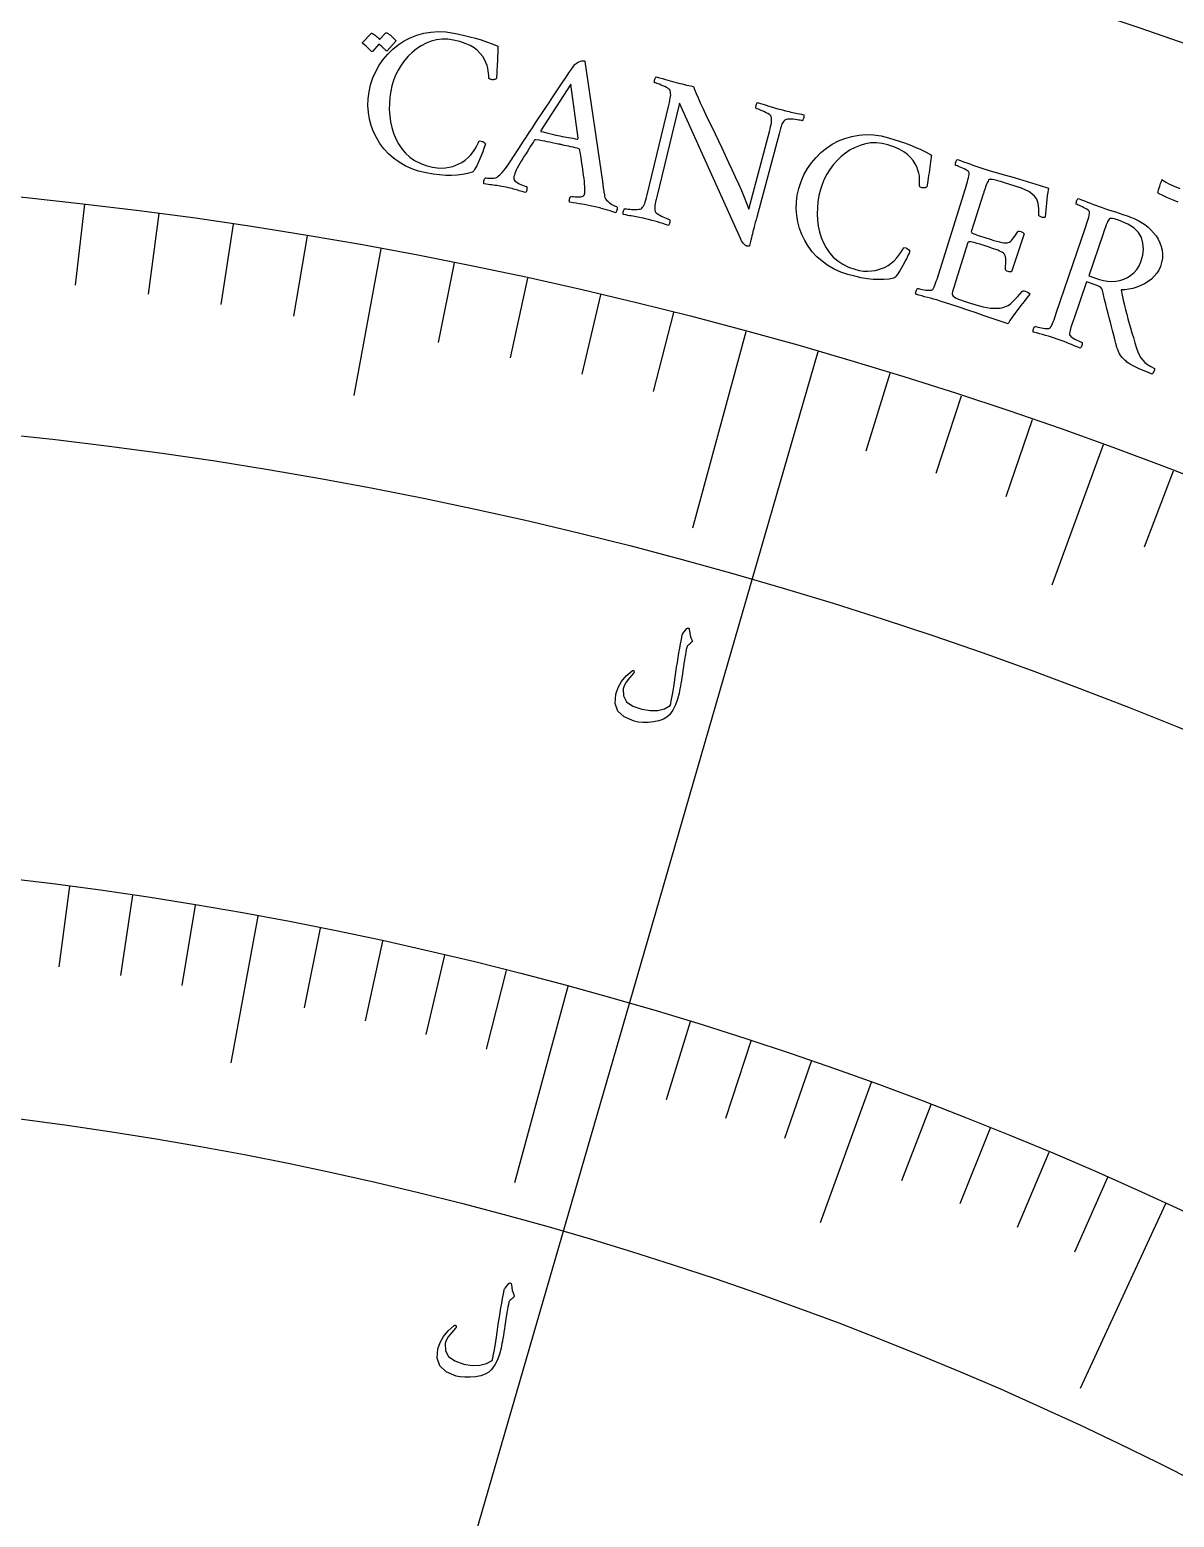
# Model space of a CAD drawing. Header units: millimetres. Extents: x -82 to 82, y -82 to 107.
# Drawn here: x 6.76 to 23.45, y 46 to 67.7 of the extents above; entities that cross this region are included whole.
import ezdxf

# ---------------------------------------------------------------- set-up
doc = ezdxf.new("R2010")
doc.units = ezdxf.units.MM
for name, color, linetype in [('ENGRAVE', 7, 'Continuous'), ('ENGRAVE_FINE', 8, 'Continuous'), ('TEXT', 5, 'Continuous')]:
    doc.layers.add(name, color=color, linetype=linetype)

msp = doc.modelspace()

# ---------------------------------------------------------------- linework, layer by layer
at = {"layer": 'ENGRAVE'}
for points in [[(11.8745, 64.5036), (11.4802, 62.3616)], [(17.1987, 63.2924), (16.4198, 60.4263)], [(18.2508, 62.9971), (15.4959, 53.4881)], [(22.4075, 61.6411), (21.6634, 59.5942)], [(10.0822, 54.7672), (9.6878, 52.6252)], [(14.6026, 53.7388), (13.8238, 50.8727)], [(15.4959, 53.4881), (12.7411, 43.9791)], [(19.0252, 52.3368), (18.2811, 50.2898)], [(23.3198, 50.5696), (22.0761, 47.8725)]]:
    msp.add_lwpolyline(points, dxfattribs=at)
for radius in [80.85, 80.85, 78.6844, 74.6625, 74.6625, 71.4862, 65.5875, 65.5875, 62.1225, 55.6875, 55.6875, 52.2225]:
    msp.add_circle((0, 0), radius, dxfattribs=at)
at = {"layer": 'ENGRAVE_FINE'}
for points in [[(7.5563, 65.1508), (7.4194, 63.9707)], [(8.6396, 65.016), (8.4831, 63.8383)], [(9.7206, 64.8632), (9.5445, 63.6883)], [(10.799, 64.6924), (10.6034, 63.5206)], [(12.9469, 64.297), (12.7124, 63.1323)], [(14.0157, 64.0725), (13.7619, 62.9119)], [(15.0808, 63.8302), (14.8077, 62.674)], [(16.1419, 63.5701), (15.8495, 62.4187)], [(19.298, 62.6842), (18.9485, 61.5488)], [(20.3401, 62.3538), (19.9716, 61.2244)], [(21.3766, 62.0061), (20.9894, 60.883)], [(23.4323, 61.2589), (23.0078, 60.1493)], [(7.3355, 55.2022), (7.179, 54.0246)], [(8.2534, 55.0725), (8.0773, 53.8976)], [(9.169, 54.9275), (8.9734, 53.7557)], [(10.9926, 54.5918), (10.7581, 53.4271)], [(11.9002, 54.4011), (11.6463, 53.2406)], [(12.8045, 54.1954), (12.5313, 53.0392)], [(13.7054, 53.9746), (13.413, 52.8232)], [(16.3851, 53.2224), (16.0356, 52.087)], [(17.2699, 52.9419), (16.9014, 51.8125)], [(18.15, 52.6467), (17.7628, 51.5236)], [(19.8953, 52.0123), (19.4709, 50.9027)], [(20.7601, 51.6732), (20.3172, 50.5708)], [(21.6192, 51.3197), (21.158, 50.2248)], [(22.4726, 50.9518), (21.9932, 49.8648)]]:
    msp.add_lwpolyline(points, dxfattribs=at)
at = {"layer": 'TEXT'}
for points in [[(11.9472, 67.651), (11.9501, 67.6531), (11.9539, 67.654), (11.9584, 67.6537), (11.9638, 67.6523), (11.9821, 67.6414), (11.9996, 67.6298), (12.0163, 67.6176), (12.0323, 67.6047), (12.0476, 67.5911), (12.0624, 67.5765), (12.0766, 67.5609), (12.0902, 67.5444), (12.0926, 67.5397), (12.0932, 67.5351), (12.092, 67.5305), (12.089, 67.5259), (11.9664, 67.3896), (11.9635, 67.388), (11.9596, 67.3887), (11.9549, 67.3916), (11.9493, 67.3968), (11.9456, 67.4013), (11.9395, 67.4076), (11.9308, 67.4159), (11.9197, 67.426), (11.906, 67.4381), (11.8896, 67.4523), (11.8705, 67.4688), (11.8487, 67.4874), (11.7525, 67.3815), (11.7484, 67.3784), (11.7438, 67.3783), (11.7386, 67.3811), (11.733, 67.3869), (11.7281, 67.3919), (11.7204, 67.3995), (11.7098, 67.4097), (11.6963, 67.4224), (11.6797, 67.4378), (11.6597, 67.4558), (11.6363, 67.4765), (11.6095, 67.4998), (11.6069, 67.5034), (11.6061, 67.5066), (11.607, 67.5096), (11.6096, 67.5123), (11.7325, 67.6429), (11.7354, 67.6449), (11.7391, 67.6459), (11.7437, 67.6456), (11.7491, 67.6441), (11.7648, 67.6357), (11.7799, 67.6266), (11.7943, 67.6166), (11.808, 67.6058), (11.8211, 67.5943), (11.8336, 67.5823), (11.8455, 67.5698), (11.8568, 67.5567)], [(12.9381, 67.649), (13.0152, 67.6334), (13.0936, 67.6158), (13.1736, 67.5963), (13.255, 67.5747), (13.3371, 67.5505), (13.4191, 67.5229), (13.5011, 67.4921), (13.583, 67.4579), (13.5829, 67.4538), (13.5825, 67.4414), (13.582, 67.4208), (13.5812, 67.392), (13.5802, 67.3577), (13.5788, 67.3206), (13.577, 67.2808), (13.5749, 67.2382), (13.5727, 67.1952), (13.5707, 67.1542), (13.5688, 67.1152), (13.5672, 67.0782), (13.5657, 67.0459), (13.5642, 67.0211), (13.5629, 67.0037), (13.5616, 66.9937), (13.5603, 66.9875), (13.5559, 66.9819), (13.5484, 66.977), (13.5377, 66.9727), (13.5254, 66.9695), (13.513, 66.968), (13.5005, 66.9681), (13.488, 66.9698), (13.4775, 66.9725), (13.468, 66.9763), (13.4595, 66.981), (13.4521, 66.9867), (13.4517, 67.007), (13.4502, 67.0323), (13.4474, 67.0628), (13.4433, 67.0983), (13.4364, 67.1372), (13.4248, 67.1779), (13.4086, 67.2203), (13.3879, 67.2644), (13.361, 67.3086), (13.3266, 67.3512), (13.2847, 67.3923), (13.2352, 67.4318), (13.1765, 67.468), (13.1068, 67.4992), (13.0263, 67.5253), (12.935, 67.5464), (12.8504, 67.5576), (12.7679, 67.5585), (12.6876, 67.5489), (12.6096, 67.529), (12.5345, 67.5001), (12.4633, 67.4636), (12.3959, 67.4194), (12.3323, 67.3677), (12.2733, 67.3099), (12.2197, 67.2474), (12.1714, 67.1803), (12.1285, 67.1086), (12.0915, 67.0339), (12.0611, 66.9579), (12.0371, 66.8805), (12.0196, 66.8017), (12.0067, 66.7127), (12, 66.6234), (11.9995, 66.5338), (12.0051, 66.4438), (12.0173, 66.3552), (12.0364, 66.2696), (12.0623, 66.1869), (12.0951, 66.1072), (12.1351, 66.0319), (12.1824, 65.9624), (12.2371, 65.8987), (12.2991, 65.8408), (12.369, 65.7904), (12.4471, 65.7489), (12.5334, 65.7165), (12.6281, 65.6931), (12.6954, 65.6829), (12.7586, 65.6791), (12.8177, 65.6817), (12.8726, 65.6908), (12.9237, 65.7043), (12.9711, 65.7206), (13.0149, 65.7396), (13.055, 65.7613), (13.105, 65.7946), (13.1493, 65.8313), (13.1879, 65.8717), (13.2209, 65.9155), (13.2491, 65.9599), (13.2737, 66.0018), (13.2945, 66.0412), (13.3116, 66.0782), (13.3376, 66.0737), (13.3614, 66.0649), (13.3832, 66.0516), (13.4028, 66.0339), (13.3994, 66.0204), (13.3935, 66.0018), (13.3851, 65.9781), (13.3743, 65.9492), (13.3619, 65.9171), (13.3486, 65.8837), (13.3344, 65.8491), (13.3194, 65.8133), (13.304, 65.7779), (13.2887, 65.7448), (13.2734, 65.7138), (13.2581, 65.6851), (13.2437, 65.6602), (13.2307, 65.6406), (13.2192, 65.6263), (13.2092, 65.6175), (13.139, 65.5982), (13.0654, 65.5841), (12.9886, 65.5749), (12.9083, 65.5708), (12.8235, 65.5719), (12.7331, 65.5784), (12.6369, 65.5904), (12.535, 65.6077), (12.4272, 65.6334), (12.3259, 65.6679), (12.231, 65.7113), (12.1425, 65.7636), (12.0609, 65.8235), (11.9869, 65.8895), (11.9205, 65.9617), (11.8617, 66.0401), (11.8109, 66.1234), (11.7687, 66.2103), (11.735, 66.3009), (11.7099, 66.3952), (11.6938, 66.492), (11.6874, 66.5901), (11.6906, 66.6895), (11.7035, 66.7902), (11.7269, 66.8953), (11.7593, 66.9955), (11.8009, 67.0905), (11.8516, 67.1806), (11.9104, 67.2648), (11.976, 67.3423), (12.0486, 67.4131), (12.128, 67.4772), (12.2136, 67.5333), (12.3043, 67.5801), (12.4003, 67.6175), (12.5015, 67.6457), (12.6066, 67.6635), (12.7145, 67.67), (12.825, 67.6652), (12.9381, 67.649)], [(13.7904, 65.8149), (13.7932, 65.8193), (13.8017, 65.8324), (13.8159, 65.8542), (13.8357, 65.8847), (13.8603, 65.9227), (13.889, 65.9669), (13.9216, 66.0174), (13.9581, 66.0741), (13.998, 66.1356), (14.0405, 66.2003), (14.0855, 66.2684), (14.1331, 66.3397), (14.1823, 66.4132), (14.2321, 66.4878), (14.2823, 66.5634), (14.3331, 66.6402), (14.3836, 66.7167), (14.4333, 66.7915), (14.4821, 66.8647), (14.53, 66.9362), (14.5761, 67.0048), (14.6195, 67.0691), (14.6602, 67.1291), (14.6981, 67.1848), (14.7091, 67.1958), (14.724, 67.2067), (14.7428, 67.2176), (14.7656, 67.2284), (14.7886, 67.2375), (14.8082, 67.2433), (14.8244, 67.2458), (14.8371, 67.2451), (14.84, 67.2443), (14.8422, 67.2435), (14.8437, 67.2427), (14.8447, 67.2418), (14.8456, 67.2407), (14.847, 67.2392), (14.849, 67.2375), (14.8516, 67.2354), (15.1079, 65.4828), (15.1197, 65.3963), (15.1288, 65.3317), (15.1353, 65.2887), (15.139, 65.2675), (15.1447, 65.2489), (15.1543, 65.2307), (15.1678, 65.2127), (15.1852, 65.195), (15.2047, 65.1784), (15.2246, 65.1635), (15.245, 65.1503), (15.2657, 65.1388), (15.2848, 65.1294), (15.3001, 65.1222), (15.3118, 65.1173), (15.3198, 65.1147), (15.3229, 65.1047), (15.3235, 65.0931), (15.3218, 65.0798), (15.3177, 65.0648), (15.3127, 65.0506), (15.3086, 65.0397), (15.3051, 65.0321), (15.3025, 65.0277), (15.26, 65.0408), (15.2198, 65.0532), (15.1818, 65.0648), (15.1461, 65.0757), (15.1097, 65.0863), (15.0697, 65.0971), (15.0261, 65.1081), (14.9789, 65.1192), (14.9291, 65.1304), (14.8834, 65.1399), (14.8421, 65.1478), (14.805, 65.1541), (14.7678, 65.16), (14.7261, 65.1667), (14.6801, 65.1742), (14.6295, 65.1824), (14.6259, 65.1909), (14.6245, 65.2014), (14.6254, 65.2138), (14.6285, 65.2281), (14.6331, 65.242), (14.6386, 65.2534), (14.6449, 65.2621), (14.652, 65.2682), (14.6679, 65.2654), (14.6879, 65.263), (14.712, 65.2611), (14.7403, 65.2597), (14.7685, 65.2595), (14.7922, 65.2613), (14.8116, 65.2652), (14.8267, 65.271), (14.8337, 65.2771), (14.8397, 65.2859), (14.8448, 65.2973), (14.8488, 65.3114), (14.8512, 65.328), (14.8523, 65.35), (14.852, 65.3774), (14.8502, 65.4102), (14.8473, 65.4468), (14.8436, 65.486), (14.8389, 65.5275), (14.8334, 65.5715), (14.8273, 65.6164), (14.8211, 65.6607), (14.8148, 65.7044), (14.8083, 65.7476), (14.802, 65.7886), (14.7963, 65.8258), (14.7911, 65.8592), (14.7864, 65.8888), (14.7826, 65.9131), (14.7799, 65.9305), (14.7783, 65.9409), (14.7777, 65.9443), (14.7774, 65.9448), (14.7765, 65.9462), (14.775, 65.9486), (14.7729, 65.9519), (14.7704, 65.9553), (14.7678, 65.9579), (14.7649, 65.9598), (14.7619, 65.9609), (14.7376, 65.9677), (14.7105, 65.9748), (14.6806, 65.982), (14.6479, 65.9895), (14.6144, 65.9969), (14.582, 66.0041), (14.5508, 66.011), (14.5208, 66.0176), (14.513, 66.0193), (14.5053, 66.021), (14.4975, 66.0227), (14.4897, 66.0244), (14.4822, 66.0261), (14.475, 66.0276), (14.4682, 66.0291), (14.4618, 66.0305), (14.417, 66.0402), (14.3756, 66.049), (14.3377, 66.0567), (14.3032, 66.0635), (14.2681, 66.0699), (14.2281, 66.0768), (14.1834, 66.0841), (14.1339, 66.0918), (14.1321, 66.0919), (14.1298, 66.0915), (14.1269, 66.0905), (14.1236, 66.0891), (14.1204, 66.0877), (14.1182, 66.0866), (14.1168, 66.086), (14.1164, 66.0858), (14.1141, 66.0823), (14.1073, 66.0716), (14.0959, 66.0538), (14.0799, 66.0288), (14.0608, 65.999), (14.0399, 65.9665), (14.0172, 65.9314), (13.9928, 65.8936), (13.9681, 65.855), (13.9447, 65.8176), (13.9226, 65.7813), (13.9018, 65.7461), (13.8813, 65.7116), (13.8639, 65.6797), (13.8498, 65.6503), (13.8388, 65.6235), (13.8302, 65.5992), (13.8231, 65.5775), (13.8175, 65.5582), (13.8135, 65.5415), (13.813, 65.5247), (13.8189, 65.5083), (13.8312, 65.4925), (13.8497, 65.4772), (13.8718, 65.4629), (13.8946, 65.4502), (13.9182, 65.4393), (13.9425, 65.4299), (13.9649, 65.4223), (13.9827, 65.4165), (13.9958, 65.4125), (14.0042, 65.4103), (14.0061, 65.4049), (14.0069, 65.3964), (14.0066, 65.3846), (14.0052, 65.3696), (14.0029, 65.3542), (13.9999, 65.3412), (13.9962, 65.3305), (13.9918, 65.3223), (13.964, 65.3298), (13.9384, 65.3369), (13.9148, 65.3436), (13.8934, 65.3497), (13.873, 65.3557), (13.8526, 65.3616), (13.8322, 65.3676), (13.8118, 65.3735), (13.7897, 65.3796), (13.7642, 65.386), (13.7355, 65.3926), (13.7033, 65.3996), (13.6708, 65.4062), (13.6409, 65.4118), (13.6137, 65.4165), (13.589, 65.4202), (13.5656, 65.4234), (13.5422, 65.4266), (13.5189, 65.4299), (13.4955, 65.4331), (13.4706, 65.4366), (13.4426, 65.4407), (13.4115, 65.4455), (13.3774, 65.4509), (13.3756, 65.4562), (13.3754, 65.4646), (13.3765, 65.4762), (13.3791, 65.4909), (13.3826, 65.506), (13.3865, 65.5189), (13.3906, 65.5295), (13.3951, 65.5377), (13.4116, 65.5353), (13.4332, 65.5336), (13.4599, 65.5326), (13.4919, 65.5324), (13.5239, 65.5342), (13.5507, 65.5393), (13.5724, 65.5476), (13.589, 65.5593), (13.6175, 65.585), (13.6447, 65.6128), (13.6705, 65.6427), (13.695, 65.6747), (13.7188, 65.7082), (13.7426, 65.7428), (13.7665, 65.7784), (13.7904, 65.8149)], [(14.6466, 66.9043), (14.2086, 66.228), (14.2086, 66.2276), (14.2087, 66.2264), (14.2087, 66.2243), (14.2088, 66.2215), (14.2091, 66.2186), (14.2098, 66.2164), (14.2108, 66.215), (14.2122, 66.2143), (14.2429, 66.2062), (14.2765, 66.1976), (14.3131, 66.1886), (14.3527, 66.1791), (14.3917, 66.1699), (14.4267, 66.1618), (14.4576, 66.1548), (14.4845, 66.1488), (14.5194, 66.1413), (14.5526, 66.1346), (14.5842, 66.1287), (14.6141, 66.1235), (14.6439, 66.1185), (14.675, 66.1133), (14.7075, 66.1077), (14.7413, 66.1018), (14.7442, 66.1016), (14.7468, 66.1026), (14.7489, 66.1046), (14.7508, 66.1077), (14.7522, 66.111), (14.7532, 66.1133), (14.7538, 66.1147), (14.754, 66.1151)], [(16.2006, 66.9231), (16.2349, 66.9148), (16.2689, 66.9066), (16.3025, 66.8984), (16.3357, 66.8903), (16.3666, 66.8829), (16.3933, 66.877), (16.4157, 66.8725), (16.4339, 66.8695), (16.4514, 66.8238), (16.4741, 66.7691), (16.502, 66.7053), (16.5351, 66.6325), (16.5723, 66.5523), (16.6125, 66.4667), (16.6558, 66.3756), (16.7021, 66.2789), (16.7503, 66.1787), (16.799, 66.0768), (16.8484, 65.9732), (16.8984, 65.8679), (16.9481, 65.7623), (16.9966, 65.6575), (17.0438, 65.5535), (17.0899, 65.4504), (17.1335, 65.3503), (17.1733, 65.2554), (17.2095, 65.1657), (17.242, 65.0813), (17.5421, 66.214), (17.5518, 66.2517), (17.5601, 66.2853), (17.5669, 66.3149), (17.5722, 66.3403), (17.5752, 66.3635), (17.5752, 66.3862), (17.5721, 66.4085), (17.566, 66.4304), (17.561, 66.4398), (17.5512, 66.4503), (17.5367, 66.4618), (17.5175, 66.4743), (17.4955, 66.4871), (17.4727, 66.4992), (17.4491, 66.5107), (17.4247, 66.5216), (17.4014, 66.5313), (17.3813, 66.5391), (17.3641, 66.5451), (17.3501, 66.5493), (17.3469, 66.5592), (17.346, 66.5704), (17.3473, 66.5829), (17.3507, 66.5966), (17.3551, 66.6098), (17.3592, 66.621), (17.3629, 66.6299), (17.3662, 66.6367), (17.4105, 66.6234), (17.4533, 66.6103), (17.4948, 66.5973), (17.5348, 66.5844), (17.5754, 66.5715), (17.6187, 66.5585), (17.6647, 66.5454), (17.7134, 66.5322), (17.7477, 66.5231), (17.7787, 66.5151), (17.8065, 66.5082), (17.831, 66.5024), (17.8541, 66.4971), (17.8776, 66.4919), (17.9015, 66.4868), (17.9259, 66.4818), (17.9518, 66.4764), (17.9803, 66.4704), (18.0112, 66.4636), (18.0447, 66.4562), (18.0458, 66.4485), (18.046, 66.4394), (18.0455, 66.4289), (18.0441, 66.417), (18.0414, 66.4046), (18.0367, 66.3927), (18.0301, 66.3814), (18.0215, 66.3706), (18.0098, 66.3734), (17.9934, 66.3766), (17.9723, 66.3803), (17.9465, 66.3844), (17.9186, 66.3881), (17.8909, 66.3908), (17.8636, 66.3923), (17.8367, 66.3927), (17.8121, 66.3916), (17.7921, 66.3886), (17.7766, 66.3839), (17.7657, 66.3773), (17.7513, 66.3625), (17.7389, 66.3459), (17.7286, 66.3276), (17.7203, 66.3074), (17.7125, 66.2837), (17.7036, 66.2545), (17.6938, 66.2199), (17.6828, 66.1798), (17.3583, 64.9651), (17.3472, 64.9236), (17.3368, 64.8848), (17.3272, 64.8487), (17.3182, 64.8152), (17.3098, 64.7833), (17.3017, 64.752), (17.294, 64.7212), (17.2866, 64.6909), (17.2792, 64.6596), (17.2713, 64.6257), (17.2629, 64.5894), (17.254, 64.5504), (17.2502, 64.5455), (17.2453, 64.5421), (17.2391, 64.5403), (17.2317, 64.54), (17.2243, 64.5405), (17.2182, 64.5412), (17.2133, 64.5418), (17.2097, 64.5426), (17.2028, 64.5455), (17.1944, 64.5508), (17.1844, 64.5586), (17.1728, 64.5688), (17.1605, 64.5819), (17.1485, 64.5982), (17.1367, 64.6177), (17.1252, 64.6404), (16.2313, 66.6256), (15.8985, 65.2595), (15.8896, 65.2216), (15.8823, 65.188), (15.8767, 65.1587), (15.8727, 65.1337), (15.8707, 65.1111), (15.8711, 65.0889), (15.8738, 65.0672), (15.8788, 65.0459), (15.8837, 65.0366), (15.8931, 65.0265), (15.9069, 65.0155), (15.9251, 65.0036), (15.946, 64.9914), (15.9678, 64.9796), (15.9905, 64.9682), (16.0141, 64.9572), (16.0367, 64.9474), (16.0563, 64.9395), (16.0729, 64.9335), (16.0866, 64.9295), (16.0898, 64.9198), (16.0912, 64.9088), (16.0906, 64.8967), (16.0881, 64.8835), (16.0845, 64.8705), (16.0805, 64.8593), (16.0761, 64.8497), (16.0714, 64.842), (16.0287, 64.8557), (15.9875, 64.8688), (15.9477, 64.8813), (15.9094, 64.8933), (15.8705, 64.905), (15.8287, 64.9167), (15.7841, 64.9285), (15.7367, 64.9403), (15.7043, 64.9479), (15.6743, 64.9545), (15.6467, 64.9602), (15.6215, 64.9648), (15.5977, 64.9689), (15.5742, 64.9729), (15.5511, 64.9768), (15.5285, 64.9806), (15.5043, 64.9848), (15.477, 64.9897), (15.4463, 64.9953), (15.4125, 65.0017), (15.4113, 65.0093), (15.4108, 65.0184), (15.4111, 65.0289), (15.4121, 65.0409), (15.4144, 65.0533), (15.4187, 65.0653), (15.4248, 65.0769), (15.4329, 65.088), (15.4443, 65.0858), (15.4601, 65.0836), (15.4804, 65.0813), (15.5051, 65.079), (15.532, 65.077), (15.5589, 65.0759), (15.5858, 65.0756), (15.6127, 65.0761), (15.6371, 65.0778), (15.6564, 65.0814), (15.6708, 65.0868), (15.6801, 65.0941), (15.6939, 65.1091), (15.7059, 65.1257), (15.716, 65.1437), (15.7243, 65.1632), (15.732, 65.1863), (15.7405, 65.2151), (15.7497, 65.2496), (15.7597, 65.2899), (16.0748, 66.5952), (16.0842, 66.6356), (16.0918, 66.6709), (16.0975, 66.7008), (16.1013, 66.7256), (16.1029, 66.7474), (16.1021, 66.7686), (16.0989, 66.7891), (16.0932, 66.809), (16.088, 66.8197), (16.0773, 66.8311), (16.0613, 66.8432), (16.0397, 66.856), (16.0153, 66.8687), (15.9904, 66.8805), (15.965, 66.8913), (15.9392, 66.9012), (15.9153, 66.9098), (15.8955, 66.9165), (15.8799, 66.9214), (15.8684, 66.9246), (15.866, 66.9382), (15.8656, 66.9513), (15.8671, 66.9639), (15.8706, 66.9761), (15.8752, 66.9873), (15.8797, 66.9968), (15.8843, 67.0046), (15.8889, 67.0109), (15.9394, 66.9971), (15.9848, 66.9844), (16.0251, 66.9726), (16.0601, 66.9619), (16.0933, 66.9518), (16.1277, 66.942), (16.1635, 66.9324), (16.2006, 66.9231)], [(19.2816, 66.1211), (19.3568, 66.0983), (19.4332, 66.0734), (19.511, 66.0464), (19.59, 66.0172), (19.6694, 65.9853), (19.7485, 65.9501), (19.8271, 65.9116), (19.9054, 65.8698), (19.9049, 65.8658), (19.9034, 65.8535), (19.9009, 65.833), (19.8975, 65.8044), (19.8932, 65.7704), (19.8883, 65.7336), (19.8827, 65.6941), (19.8766, 65.6519), (19.8703, 65.6094), (19.8644, 65.5687), (19.8589, 65.5301), (19.8538, 65.4934), (19.8492, 65.4614), (19.8454, 65.4368), (19.8424, 65.4196), (19.8402, 65.4098), (19.8384, 65.4037), (19.8334, 65.3986), (19.8255, 65.3944), (19.8144, 65.3911), (19.8019, 65.3892), (19.7894, 65.3888), (19.777, 65.3901), (19.7647, 65.393), (19.7545, 65.3967), (19.7454, 65.4013), (19.7374, 65.4068), (19.7305, 65.4132), (19.7321, 65.4334), (19.7329, 65.4588), (19.733, 65.4893), (19.7324, 65.5251), (19.7291, 65.5645), (19.7215, 65.6061), (19.7094, 65.6498), (19.6929, 65.6957), (19.6703, 65.7422), (19.6401, 65.7879), (19.6023, 65.8328), (19.5567, 65.8768), (19.5017, 65.9184), (19.4353, 65.956), (19.3577, 65.9897), (19.2687, 66.0193), (19.1855, 66.0385), (19.1035, 66.0471), (19.0227, 66.0452), (18.9431, 66.0328), (18.8657, 66.0111), (18.7913, 65.9815), (18.72, 65.9439), (18.6518, 65.8984), (18.5876, 65.8464), (18.5283, 65.7893), (18.4739, 65.7271), (18.4244, 65.6598), (18.3806, 65.589), (18.343, 65.5161), (18.3118, 65.4413), (18.2869, 65.3645), (18.2657, 65.2771), (18.2506, 65.1889), (18.2416, 65.0997), (18.2387, 65.0097), (18.2424, 64.9203), (18.2533, 64.8333), (18.2713, 64.7485), (18.2964, 64.666), (18.3291, 64.5872), (18.3696, 64.5136), (18.418, 64.445), (18.4743, 64.3815), (18.5391, 64.3247), (18.6129, 64.2761), (18.6958, 64.2356), (18.7878, 64.2033), (18.8539, 64.1868), (18.9165, 64.1771), (18.9755, 64.1741), (19.031, 64.1779), (19.0832, 64.1866), (19.1319, 64.1983), (19.1773, 64.213), (19.2193, 64.2309), (19.2722, 64.2592), (19.3198, 64.2916), (19.362, 64.3281), (19.399, 64.3687), (19.4313, 64.4102), (19.4597, 64.4496), (19.4842, 64.4869), (19.5047, 64.522), (19.5301, 64.5151), (19.5531, 64.5041), (19.5734, 64.4888), (19.5913, 64.4693), (19.5866, 64.4562), (19.579, 64.4383), (19.5684, 64.4154), (19.5549, 64.3877), (19.5395, 64.3569), (19.5231, 64.3249), (19.5057, 64.2918), (19.4874, 64.2576), (19.4687, 64.2238), (19.4503, 64.1923), (19.4322, 64.1629), (19.4143, 64.1358), (19.3975, 64.1123), (19.3827, 64.094), (19.37, 64.081), (19.3591, 64.0731), (19.2874, 64.0606), (19.2129, 64.0534), (19.1355, 64.0516), (19.0552, 64.0551), (18.9709, 64.0642), (18.8815, 64.0793), (18.7869, 64.1003), (18.687, 64.1272), (18.5822, 64.1629), (18.4846, 64.2068), (18.3942, 64.259), (18.3111, 64.3195), (18.2355, 64.3868), (18.1681, 64.4596), (18.1089, 64.5377), (18.0577, 64.6213), (18.0151, 64.709), (17.9812, 64.7996), (17.9563, 64.893), (17.9402, 64.9892), (17.9333, 65.0871), (17.9362, 65.1853), (17.9488, 65.284), (17.9712, 65.383), (18.0044, 65.4855), (18.0462, 65.5821), (18.0966, 65.6728), (18.1556, 65.7576), (18.2221, 65.8359), (18.2947, 65.9068), (18.3737, 65.9705), (18.4588, 66.0267), (18.5493, 66.0745), (18.6441, 66.1125), (18.7432, 66.1407), (18.8466, 66.1592), (18.9529, 66.167), (19.0609, 66.1632), (19.1705, 66.148), (19.2816, 66.1211)], [(20.6388, 65.6803), (20.7482, 65.6464), (20.8632, 65.6118), (20.9839, 65.5764), (21.1103, 65.5402), (21.2386, 65.5031), (21.3649, 65.4652), (21.4892, 65.4263), (21.6115, 65.3867), (21.6018, 65.3294), (21.5939, 65.2741), (21.5879, 65.2206), (21.5838, 65.169), (21.5803, 65.1181), (21.5761, 65.0665), (21.5713, 65.0143), (21.5658, 64.9614), (21.5547, 64.9578), (21.5415, 64.957), (21.5262, 64.9589), (21.509, 64.9636), (21.4918, 64.9707), (21.4802, 64.979), (21.474, 64.9883), (21.4732, 64.9988), (21.4729, 65.0883), (21.4622, 65.1633), (21.4411, 65.2238), (21.4097, 65.2697), (21.3702, 65.306), (21.3249, 65.3375), (21.2737, 65.3641), (21.2167, 65.386), (20.9585, 65.4692), (20.9473, 65.4727), (20.9322, 65.4772), (20.9132, 65.4828), (20.8903, 65.4893), (20.8658, 65.496), (20.8418, 65.5019), (20.8184, 65.507), (20.7956, 65.5112), (20.7752, 65.5137), (20.7591, 65.5136), (20.7472, 65.5109), (20.7397, 65.5057), (20.7304, 65.4907), (20.7214, 65.4733), (20.7126, 65.4532), (20.704, 65.4306), (20.6957, 65.4064), (20.6874, 65.3819), (20.6791, 65.3569), (20.671, 65.3314), (20.6678, 65.3214), (20.665, 65.3125), (20.6626, 65.3048), (20.6605, 65.2982), (20.4866, 64.7487), (20.4873, 64.7424), (20.4934, 64.7357), (20.5047, 64.7286), (20.5214, 64.7211), (20.5413, 64.7133), (20.5624, 64.7055), (20.5849, 64.6978), (20.6086, 64.69), (20.7635, 64.6404), (20.8138, 64.6247), (20.8585, 64.6115), (20.8975, 64.601), (20.9309, 64.5931), (20.9598, 64.5881), (20.9853, 64.5863), (21.0075, 64.5876), (21.0262, 64.5921), (21.043, 64.5998), (21.0591, 64.6105), (21.0745, 64.6244), (21.0893, 64.6415), (21.1046, 64.6619), (21.1215, 64.686), (21.14, 64.7136), (21.1601, 64.745), (21.1669, 64.7529), (21.1775, 64.7568), (21.1917, 64.7565), (21.2096, 64.7521), (21.2262, 64.7456), (21.2396, 64.7381), (21.2496, 64.7296), (21.2564, 64.7201), (21.0746, 64.1665), (21.0653, 64.1637), (21.0535, 64.1634), (21.0392, 64.1656), (21.0224, 64.1703), (21.0064, 64.1769), (20.9947, 64.1852), (20.9872, 64.1949), (20.984, 64.2061), (20.9868, 64.2487), (20.9885, 64.285), (20.9893, 64.3153), (20.9891, 64.3394), (20.9881, 64.3589), (20.9866, 64.3752), (20.9844, 64.3884), (20.9816, 64.3985), (20.9781, 64.4068), (20.9739, 64.4147), (20.9689, 64.4223), (20.9632, 64.4294), (20.955, 64.4382), (20.9416, 64.4477), (20.9229, 64.4578), (20.899, 64.4686), (20.8717, 64.4797), (20.843, 64.4909), (20.8128, 64.5021), (20.7812, 64.5133), (20.7493, 64.5243), (20.7183, 64.5348), (20.6882, 64.5448), (20.6589, 64.5543), (20.6385, 64.5607), (20.6167, 64.5673), (20.5935, 64.5742), (20.5689, 64.5813), (20.5444, 64.5881), (20.5215, 64.5939), (20.5002, 64.5988), (20.4805, 64.6028), (20.4636, 64.6049), (20.4509, 64.6043), (20.4423, 64.6008), (20.4379, 64.5947), (20.2602, 64.0331), (20.2591, 64.0297), (20.2578, 64.0255), (20.2562, 64.0206), (20.2544, 64.015), (20.2474, 63.9923), (20.2395, 63.9665), (20.2309, 63.9377), (20.2216, 63.9058), (20.2136, 63.8757), (20.2092, 63.8524), (20.2084, 63.8358), (20.2112, 63.826), (20.224, 63.8115), (20.2391, 63.7985), (20.2566, 63.787), (20.2765, 63.7771), (20.3007, 63.7672), (20.3312, 63.7559), (20.3681, 63.7432), (20.4113, 63.729), (20.552, 63.6838), (20.6046, 63.6683), (20.6577, 63.6554), (20.7112, 63.6453), (20.7652, 63.6379), (20.8173, 63.6338), (20.8648, 63.6337), (20.9079, 63.6375), (20.9464, 63.6452), (20.9867, 63.6579), (21.0247, 63.6765), (21.0606, 63.701), (21.0944, 63.7314), (21.1271, 63.7657), (21.1601, 63.8018), (21.1932, 63.8397), (21.2266, 63.8794), (21.2341, 63.8857), (21.2446, 63.8885), (21.2581, 63.8877), (21.2746, 63.8835), (21.299, 63.8741), (21.3182, 63.864), (21.332, 63.8531), (21.3406, 63.8414), (21.2988, 63.7876), (21.2554, 63.7322), (21.2106, 63.6751), (21.1642, 63.6165), (21.12, 63.5588), (21.0818, 63.5046), (21.0495, 63.4538), (21.0231, 63.4064), (20.9057, 63.4456), (20.7889, 63.4853), (20.6726, 63.5253), (20.5568, 63.5658), (20.4374, 63.6072), (20.3102, 63.65), (20.1752, 63.6942), (20.0323, 63.7396), (19.9826, 63.7549), (19.9354, 63.7688), (19.8905, 63.7812), (19.8482, 63.7923), (19.8067, 63.803), (19.7647, 63.8145), (19.722, 63.8267), (19.6788, 63.8397), (19.6759, 63.8485), (19.6753, 63.859), (19.6772, 63.8713), (19.6814, 63.8853), (19.6869, 63.899), (19.6927, 63.91), (19.6987, 63.9185), (19.705, 63.9245), (19.7159, 63.9214), (19.7308, 63.9177), (19.7497, 63.9135), (19.7724, 63.9086), (19.797, 63.904), (19.8213, 63.9005), (19.8454, 63.8981), (19.8692, 63.8968), (19.8903, 63.8971), (19.9066, 63.8993), (19.9179, 63.9034), (19.9242, 63.9096), (19.9356, 63.9274), (19.9465, 63.9482), (19.957, 63.9721), (19.9669, 63.9991), (19.9767, 64.0281), (19.9867, 64.0584), (19.9968, 64.0899), (20.0071, 64.1225), (20.4005, 65.3832), (20.4106, 65.416), (20.4202, 65.448), (20.4294, 65.479), (20.4381, 65.5092), (20.4454, 65.5377), (20.4505, 65.5638), (20.4533, 65.5874), (20.4539, 65.6087), (20.4524, 65.6185), (20.4454, 65.6288), (20.4328, 65.6396), (20.4146, 65.6508), (20.3933, 65.6621), (20.3712, 65.673), (20.3483, 65.6835), (20.3247, 65.6936), (20.3025, 65.7026), (20.2841, 65.7099), (20.2693, 65.7154), (20.2582, 65.7191), (20.2562, 65.7276), (20.256, 65.738), (20.2574, 65.7504), (20.2604, 65.7648), (20.2648, 65.7788), (20.2703, 65.79), (20.2768, 65.7983), (20.2843, 65.8039), (20.33, 65.788), (20.3752, 65.772), (20.42, 65.756), (20.4643, 65.7398), (20.5083, 65.7239), (20.552, 65.7087), (20.5955, 65.6942), (20.6388, 65.6803)], [(22.8232, 64.9602), (22.8732, 64.9403), (22.9225, 64.916), (22.9711, 64.8873), (23.019, 64.8542), (23.0647, 64.8173), (23.107, 64.7774), (23.1459, 64.7346), (23.1812, 64.6887), (23.2119, 64.6401), (23.2368, 64.5892), (23.2558, 64.536), (23.2691, 64.4804), (23.2753, 64.4229), (23.2732, 64.364), (23.2629, 64.3036), (23.2444, 64.2418), (23.222, 64.1914), (23.1926, 64.1444), (23.156, 64.1008), (23.1125, 64.0605), (23.0639, 64.0242), (23.0123, 63.9923), (22.9576, 63.9648), (22.9, 63.9417), (22.8413, 63.9236), (22.7836, 63.911), (22.7268, 63.9039), (22.671, 63.9023), (22.6873, 63.8257), (22.7037, 63.752), (22.7202, 63.6812), (22.7368, 63.6133), (22.7539, 63.5467), (22.7717, 63.4801), (22.7902, 63.4134), (22.8095, 63.3466), (22.8297, 63.278), (22.8511, 63.2058), (22.8736, 63.13), (22.8972, 63.0506), (22.9147, 63), (22.9354, 62.9541), (22.9593, 62.913), (22.9863, 62.8766), (23.0184, 62.8435), (23.0578, 62.8124), (23.1043, 62.7833), (23.1581, 62.7561), (23.1602, 62.7471), (23.1591, 62.7363), (23.1549, 62.7237), (23.1475, 62.7094), (23.1393, 62.6957), (23.1328, 62.6853), (23.1278, 62.678), (23.1244, 62.674), (23.0555, 62.7001), (22.9932, 62.7252), (22.9373, 62.7493), (22.888, 62.7725), (22.8453, 62.7943), (22.8093, 62.8142), (22.7798, 62.8324), (22.7571, 62.8487), (22.7433, 62.8614), (22.7271, 62.8768), (22.7086, 62.895), (22.6878, 62.9159), (22.6668, 62.9406), (22.648, 62.9701), (22.6314, 63.0046), (22.6169, 63.044), (22.6114, 63.0626), (22.6043, 63.0881), (22.5954, 63.1205), (22.5848, 63.1598), (22.5728, 63.2048), (22.56, 63.2544), (22.5462, 63.3085), (22.5314, 63.3671), (22.5159, 63.429), (22.4997, 63.493), (22.483, 63.5591), (22.4657, 63.6272), (22.4484, 63.696), (22.4315, 63.764), (22.4151, 63.8311), (22.3992, 63.8974), (22.39, 63.9182), (22.3741, 63.9364), (22.3513, 63.9519), (22.3216, 63.9648), (22.1683, 64.0181), (21.9797, 63.4735), (21.9781, 63.469), (21.9766, 63.4645), (21.975, 63.46), (21.9735, 63.4555), (21.9719, 63.451), (21.9703, 63.4465), (21.9688, 63.442), (21.9672, 63.4375), (21.9577, 63.4097), (21.9488, 63.3832), (21.9406, 63.3579), (21.933, 63.3338), (21.9265, 63.3112), (21.9217, 63.2904), (21.9185, 63.2712), (21.917, 63.2539), (21.9196, 63.2448), (21.9269, 63.2345), (21.9387, 63.2231), (21.9551, 63.2104), (21.9744, 63.1976), (21.9947, 63.1854), (22.0161, 63.1739), (22.0385, 63.163), (22.0597, 63.1534), (22.0774, 63.1456), (22.0915, 63.1397), (22.1022, 63.1357), (22.1037, 63.1272), (22.1035, 63.1168), (22.1016, 63.1045), (22.0979, 63.0902), (22.093, 63.0764), (22.0872, 63.0655), (22.0805, 63.0573), (22.0729, 63.052), (22.0299, 63.0703), (21.9878, 63.088), (21.9465, 63.1052), (21.9061, 63.1219), (21.8657, 63.1381), (21.8246, 63.1539), (21.7827, 63.1693), (21.74, 63.1843), (21.6982, 63.1984), (21.6557, 63.212), (21.6127, 63.2251), (21.5692, 63.2378), (21.5251, 63.2502), (21.4806, 63.2625), (21.4356, 63.2747), (21.3902, 63.2868), (21.3875, 63.2957), (21.3873, 63.3062), (21.3894, 63.3185), (21.394, 63.3324), (21.3999, 63.3458), (21.406, 63.3567), (21.4122, 63.3651), (21.4186, 63.3709), (21.4295, 63.3675), (21.4443, 63.3634), (21.463, 63.3587), (21.4857, 63.3532), (21.5101, 63.3479), (21.5343, 63.3438), (21.5583, 63.3407), (21.582, 63.3388), (21.6032, 63.3385), (21.6195, 63.3403), (21.6309, 63.3441), (21.6374, 63.3501), (21.6493, 63.3675), (21.6608, 63.3881), (21.6718, 63.4117), (21.6825, 63.4384), (21.6931, 63.4672), (21.7039, 63.4972), (21.7148, 63.5284), (21.726, 63.5607), (22.1501, 64.8114), (22.1611, 64.8439), (22.1716, 64.8756), (22.1816, 64.9064), (22.1911, 64.9363), (22.1992, 64.9646), (22.2049, 64.9905), (22.2084, 65.0141), (22.2096, 65.0354), (22.2084, 65.0452), (22.2016, 65.0557), (22.1893, 65.0668), (22.1714, 65.0785), (22.1505, 65.0903), (22.129, 65.1017), (22.1069, 65.1127), (22.0842, 65.1232), (22.063, 65.1326), (22.0452, 65.1402), (22.0309, 65.146), (22.02, 65.15), (22.0182, 65.1585), (22.0183, 65.1689), (22.02, 65.1813), (22.0234, 65.1956), (22.0282, 65.2094), (22.034, 65.2205), (22.0407, 65.2286), (22.0483, 65.234), (22.0935, 65.2169), (22.138, 65.1999), (22.1818, 65.1828), (22.225, 65.1656), (22.2679, 65.1488), (22.3107, 65.1326), (22.3536, 65.1169), (22.3964, 65.1019), (22.4417, 65.0865), (22.4888, 65.0709), (22.5377, 65.055), (22.5885, 65.0389), (22.642, 65.0217), (22.6989, 65.0029), (22.7593, 64.9824), (22.8232, 64.9602)], [(22.9599, 64.3138), (22.986, 64.4073), (22.9958, 64.4968), (22.9895, 64.5825), (22.967, 64.6643), (22.9247, 64.7395), (22.8592, 64.8057), (22.7704, 64.8628), (22.6585, 64.9105), (22.6429, 64.9158), (22.6235, 64.9219), (22.6004, 64.9289), (22.5736, 64.9368), (22.5474, 64.9429), (22.5263, 64.9448), (22.5104, 64.9423), (22.4997, 64.9356), (22.4887, 64.9217), (22.4776, 64.9026), (22.4661, 64.8784), (22.4543, 64.8491), (22.4425, 64.817), (22.4308, 64.7848), (22.4192, 64.7522), (22.4077, 64.7194), (22.1994, 64.1079), (22.3559, 64.0535), (22.4136, 64.037), (22.4722, 64.0274), (22.5318, 64.0248), (22.5924, 64.0292), (22.6521, 64.0404), (22.709, 64.0585), (22.7631, 64.0834), (22.8144, 64.1152), (22.8609, 64.154), (22.9006, 64.2), (22.9337, 64.2533), (22.9599, 64.3138)], [(16.3386, 58.9601), (16.3433, 58.9647), (16.3485, 58.9675), (16.3542, 58.9684), (16.3603, 58.9676), (16.366, 58.9649), (16.3702, 58.9605), (16.3729, 58.9543), (16.3741, 58.9463), (16.3797, 58.9004), (16.3879, 58.8598), (16.3988, 58.8245), (16.4124, 58.7945), (16.416, 58.7841), (16.4149, 58.7735), (16.409, 58.7628), (16.3985, 58.752), (16.3924, 58.747), (16.3865, 58.7423), (16.3809, 58.7376), (16.3757, 58.7332), (16.3707, 58.729), (16.3661, 58.7252), (16.3618, 58.7218), (16.3579, 58.7188), (16.3512, 58.7132), (16.3455, 58.7058), (16.3408, 58.6967), (16.337, 58.6859), (16.3305, 58.6543), (16.324, 58.6197), (16.3173, 58.5821), (16.3105, 58.5415), (16.3035, 58.498), (16.2961, 58.4515), (16.2885, 58.4021), (16.2804, 58.3497), (16.2732, 58.2973), (16.2659, 58.2481), (16.2588, 58.2022), (16.2516, 58.1595), (16.2446, 58.12), (16.2379, 58.0833), (16.2313, 58.0497), (16.225, 58.019), (16.2024, 57.9292), (16.1715, 57.8468), (16.1323, 57.7718), (16.0849, 57.7042), (16.0468, 57.6673), (15.9957, 57.6376), (15.9314, 57.6152), (15.8541, 57.5999), (15.7728, 57.5919), (15.6982, 57.5909), (15.6304, 57.597), (15.5693, 57.61), (15.4241, 57.6715), (15.3312, 57.7577), (15.2907, 57.8689), (15.3027, 58.0051), (15.3362, 58.1002), (15.3868, 58.1886), (15.4545, 58.2703), (15.5394, 58.3452), (15.5454, 58.3492), (15.5512, 58.3512), (15.5566, 58.3511), (15.5617, 58.3489), (15.5668, 58.3452), (15.5703, 58.3413), (15.5723, 58.337), (15.5728, 58.3324), (15.5723, 58.3259), (15.5704, 58.32), (15.5673, 58.3147), (15.5629, 58.31), (15.5001, 58.2406), (15.4533, 58.1796), (15.4227, 58.1272), (15.408, 58.0833), (15.4125, 57.9791), (15.4593, 57.8947), (15.5484, 57.8299), (15.6799, 57.7846), (15.8042, 57.7649), (15.9151, 57.7672), (16.0127, 57.7915), (16.0971, 57.8381), (16.1044, 57.8698), (16.1122, 57.9071), (16.1205, 57.9499), (16.1292, 57.9983), (16.1382, 58.0524), (16.1475, 58.1124), (16.1571, 58.1782), (16.167, 58.2498), (16.178, 58.3235), (16.1891, 58.3959), (16.2003, 58.4671), (16.2116, 58.5371), (16.2232, 58.6058), (16.2351, 58.6731), (16.2474, 58.7392), (16.26, 58.804), (16.2696, 58.867), (16.2719, 58.8739), (16.2747, 58.8801), (16.2781, 58.8857), (16.282, 58.8907)], [(13.7435, 49.4061), (13.7482, 49.4107), (13.7534, 49.4135), (13.7591, 49.4144), (13.7653, 49.4135), (13.771, 49.4109), (13.7752, 49.4064), (13.7779, 49.4002), (13.7791, 49.3923), (13.7847, 49.3464), (13.7929, 49.3057), (13.8038, 49.2704), (13.8175, 49.2403), (13.8211, 49.2299), (13.8199, 49.2193), (13.8141, 49.2086), (13.8036, 49.1978), (13.7974, 49.1929), (13.7915, 49.1881), (13.7859, 49.1835), (13.7806, 49.1791), (13.7756, 49.1749), (13.771, 49.1711), (13.7667, 49.1677), (13.7628, 49.1647), (13.7561, 49.1591), (13.7503, 49.1518), (13.7456, 49.1427), (13.7418, 49.1319), (13.7353, 49.1003), (13.7287, 49.0657), (13.722, 49.0281), (13.7152, 48.9875), (13.7081, 48.944), (13.7007, 48.8975), (13.693, 48.8481), (13.6849, 48.7958), (13.6776, 48.7433), (13.6703, 48.6942), (13.663, 48.6482), (13.6559, 48.6056), (13.6488, 48.566), (13.642, 48.5294), (13.6354, 48.4958), (13.629, 48.4651), (13.6063, 48.3753), (13.5753, 48.293), (13.536, 48.218), (13.4885, 48.1504), (13.4504, 48.1136), (13.3993, 48.084), (13.3351, 48.0616), (13.2578, 48.0464), (13.1766, 48.0384), (13.1021, 48.0374), (13.0344, 48.0434), (12.9734, 48.0564), (12.8284, 48.1177), (12.7356, 48.2038), (12.695, 48.3149), (12.7068, 48.4512), (12.7402, 48.5463), (12.7906, 48.6348), (12.8582, 48.7166), (12.9431, 48.7915), (12.9492, 48.7956), (12.9549, 48.7976), (12.9603, 48.7975), (12.9654, 48.7953), (12.9705, 48.7916), (12.974, 48.7877), (12.9761, 48.7834), (12.9765, 48.7788), (12.976, 48.7723), (12.9742, 48.7664), (12.9711, 48.7611), (12.9667, 48.7564), (12.9039, 48.6869), (12.8572, 48.6259), (12.8266, 48.5734), (12.812, 48.5295), (12.8165, 48.4253), (12.8634, 48.341), (12.9525, 48.2763), (13.0839, 48.2311), (13.2081, 48.2113), (13.3189, 48.2136), (13.4165, 48.2379), (13.5009, 48.2843), (13.5083, 48.316), (13.5161, 48.3533), (13.5244, 48.3962), (13.5331, 48.4446), (13.5422, 48.4987), (13.5516, 48.5586), (13.5613, 48.6244), (13.5713, 48.696), (13.5823, 48.7697), (13.5934, 48.8421), (13.6047, 48.9133), (13.6161, 48.9832), (13.6277, 49.0519), (13.6397, 49.1193), (13.652, 49.1853), (13.6647, 49.2501), (13.6743, 49.3131), (13.6766, 49.32), (13.6794, 49.3262), (13.6828, 49.3318), (13.6868, 49.3368)]]:
    msp.add_lwpolyline(points, close=True, dxfattribs=at)
msp.add_lwpolyline([(23.5041, 65.1819), (23.422, 65.2147), (23.3467, 65.2471), (23.2784, 65.2791), (23.2169, 65.3108), (23.2119, 65.3154), (23.209, 65.3207), (23.2083, 65.3265), (23.2096, 65.333), (23.2184, 65.3632), (23.2265, 65.3906), (23.2341, 65.4152), (23.2412, 65.437), (23.2477, 65.4563), (23.2538, 65.4733), (23.2595, 65.488), (23.2647, 65.5004), (23.2681, 65.5072), (23.2721, 65.5103), (23.2766, 65.5097), (23.2817, 65.5053), (23.3218, 65.4756), (23.3763, 65.4449), (23.4449, 65.4131), (23.5279, 65.3802)], dxfattribs=at)

doc.saveas('drawing.dxf')
